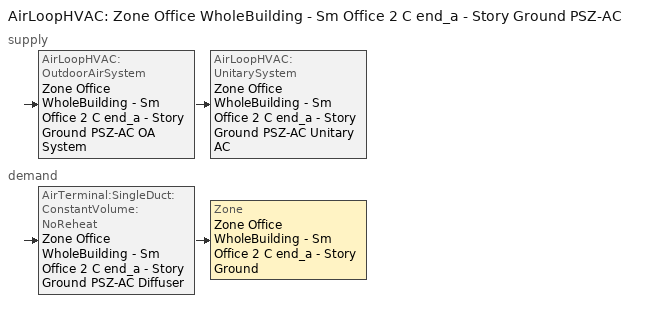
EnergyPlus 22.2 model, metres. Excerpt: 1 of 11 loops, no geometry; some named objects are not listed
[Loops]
AirLoopHVAC 'Zone Office WholeBuilding - Sm Office 2 C end_a - Story Ground PSZ-AC'
 supply: AirLoopHVAC:OutdoorAirSystem 'Zone Office WholeBuilding - Sm Office 2 C end_a - Story Ground PSZ-AC OA System' > AirLoopHVAC:UnitarySystem 'Zone Office WholeBuilding - Sm Office 2 C end_a - Story Ground PSZ-AC Unitary AC'
 demand: AirTerminal:SingleDuct:ConstantVolume:NoReheat 'Zone Office WholeBuilding - Sm Office 2 C end_a - Story Ground PSZ-AC Diffuser' > Zone 'Zone Office WholeBuilding - Sm Office 2 C end_a - Story Ground'
[ZoneControl:Thermostat]
Zone Office WholeBuilding - Sm Office 2 C end_a - Story Ground Thermostat: Zone or ZoneList=Zone Office WholeBuilding - Sm Office 2 C end_a - Story Ground; Control Type Schedule=Zone Office WholeBuilding - Sm Office 2 C end_a - Story Ground Thermostat Schedule; Control 1=Office WholeBuilding - Sm Office 2 - 90.1-2010 Thermostat 7; Temperature Difference Between Cutout And Setpoint {deltaC}=0
[ThermostatSetpoint:DualSetpoint]
Office WholeBuilding - Sm Office 2 - 90.1-2010 Thermostat 7: Heating Setpoint Temperature Schedule=OfficeSmall HTGSETP_SCH_NO_OPTIMUM; Cooling Setpoint Temperature Schedule=OfficeSmall CLGSETP_SCH_NO_OPTIMUM
[AirTerminal:SingleDuct:ConstantVolume:NoReheat]
Zone Office WholeBuilding - Sm Office 2 C end_a - Story Ground PSZ-AC Diffuser: Availability Schedule=Always On Discrete; Maximum Air Flow Rate {m3/s}=AutoSize
[Zone equipment]
Zone Office WholeBuilding - Sm Office 2 C end_a - Story Ground: Zone Office WholeBuilding - Sm Office 2 C end_a - Story Ground PSZ-AC Diffuser
[Sizing:Zone]
Zone Office WholeBuilding - Sm Office 2 C end_a - Story Ground: Zone Cooling Design Supply Air Temperature Input Method=SupplyAirTemperature; Zone Cooling Design Supply Air Temperature {C}=12.7778; Zone Cooling Design Supply Air Temperature Difference {deltaC}=11.11; Zone Heating Design Supply Air Temperature Input Method=SupplyAirTemperature; Zone Heating Design Supply Air Temperature {C}=50; Zone Heating Design Supply Air Temperature Difference {deltaC}=11.11; Zone Cooling Design Supply Air Humidity Ratio {kgWater/kgDryAir}=0.0085; Zone Heating Design Supply Air Humidity Ratio {kgWater/kgDryAir}=0.008; Design Specification Outdoor Air Object=Zone Office WholeBuilding - Sm Office 2 C end_a - Story Ground DSOA Space List; Cooling Design Air Flow Method=DesignDay; Cooling Design Air Flow Rate {m3/s}=0; Cooling Minimum Air Flow per Zone Floor Area {m3/s-m2}=0.000762; Cooling Minimum Air Flow {m3/s}=0; Cooling Minimum Air Flow Fraction=0; Heating Design Air Flow Method=DesignDay; Heating Design Air Flow Rate {m3/s}=0; Heating Maximum Air Flow per Zone Floor Area {m3/s-m2}=0.002032; Heating Maximum Air Flow {m3/s}=0.141576; Heating Maximum Air Flow Fraction=0.3; Account for Dedicated Outdoor Air System=No; Zone Load Sizing Method=Sensible Load Only No Latent Load; Zone Latent Cooling Design Supply Air Humidity Ratio Input Method=HumidityRatioDifference; Zone Cooling Design Supply Air Humidity Ratio Difference {kgWater/kgDryAir}=0.005; Zone Latent Heating Design Supply Air Humidity Ratio Input Method=HumidityRatioDifference; Zone Humidification Design Supply Air Humidity Ratio Difference {kgWater/kgDryAir}=0.005
[Controller:MechanicalVentilation]
Controller Mechanical Ventilation 8: Availability Schedule=Zone Office WholeBuilding - Sm Office 2 C end_a - Story Ground PSZ-AC Occ Sch; Demand Controlled Ventilation=No; System Outdoor Air Method=ZoneSum; Zone or ZoneList Name 1=Zone Office WholeBuilding - Sm Office 2 C end_a - Story Ground; Design Specification Outdoor Air Object Name 1=Office WholeBuilding - Sm Office 2 Ventilation
[DesignSpecification:OutdoorAir]
Office WholeBuilding - Sm Office 2 Ventilation: Outdoor Air Method=Sum; Outdoor Air Flow per Person {m3/s-person}=0; Outdoor Air Flow per Zone Floor Area {m3/s-m2}=0.0004318; Outdoor Air Flow per Zone {m3/s}=0; Outdoor Air Flow Air Changes per Hour {1/hr}=0
[DesignSpecification:OutdoorAir:SpaceList]
Zone Office WholeBuilding - Sm Office 2 C end_a - Story Ground DSOA Space List: Space Name 1=Office WholeBuilding - Sm Office 2 C end_a - Story Ground; Space Design Specification Outdoor Air Object Name 1=Office WholeBuilding - Sm Office 2 Ventilation
[AirLoopHVAC]
Zone Office WholeBuilding - Sm Office 2 C end_a - Story Ground PSZ-AC: Design Supply Air Flow Rate {m3/s}=AutoSize; Design Return Air Flow Fraction of Supply Air Flow=1
[Sizing:System]
Zone Office WholeBuilding - Sm Office 2 C end_a - Story Ground PSZ-AC: Type of Load to Size On=Sensible; Design Outdoor Air Flow Rate {m3/s}=Autosize; Central Heating Maximum System Air Flow Ratio=1; Preheat Design Temperature {C}=7.22222; Preheat Design Humidity Ratio {kgWater/kgDryAir}=0.008; Precool Design Temperature {C}=12.7778; Precool Design Humidity Ratio {kgWater/kgDryAir}=0.008; Central Cooling Design Supply Air Temperature {C}=12.7778; Central Heating Design Supply Air Temperature {C}=50; Type of Zone Sum to Use=Coincident; 100% Outdoor Air in Cooling=No; 100% Outdoor Air in Heating=No; Central Cooling Design Supply Air Humidity Ratio {kgWater/kgDryAir}=0.0085; Central Heating Design Supply Air Humidity Ratio {kgWater/kgDryAir}=0.008; Cooling Supply Air Flow Rate Method=DesignDay; Cooling Supply Air Flow Rate {m3/s}=0; Cooling Supply Air Flow Rate Per Floor Area {m3/s-m2}=0.00996765; Cooling Fraction of Autosized Cooling Supply Air Flow Rate=1; Cooling Supply Air Flow Rate Per Unit Cooling Capacity {m3/s-W}=3.94755e-05; Heating Supply Air Flow Rate Method=DesignDay; Heating Supply Air Flow Rate {m3/s}=0; Heating Supply Air Flow Rate Per Floor Area {m3/s-m2}=0.00996765; Heating Fraction of Autosized Heating Supply Air Flow Rate=1; Heating Fraction of Autosized Cooling Supply Air Flow Rate=1; Heating Supply Air Flow Rate Per Unit Heating Capacity {m3/s-W}=3.15882e-05; System Outdoor Air Method=ZoneSum; Zone Maximum Outdoor Air Fraction=1; Cooling Design Capacity Method=CoolingDesignCapacity; Cooling Design Capacity {W}=Autosize; Cooling Design Capacity Per Floor Area {W/m2}=234.7; Fraction of Autosized Cooling Design Capacity=1; Heating Design Capacity Method=HeatingDesignCapacity; Heating Design Capacity {W}=Autosize; Heating Design Capacity Per Floor Area {W/m2}=157; Fraction of Autosized Heating Design Capacity=1; Central Cooling Capacity Control Method=OnOff; Occupant Diversity=Autosize
[Controller:OutdoorAir]
Zone Office WholeBuilding - Sm Office 2 C end_a - Story Ground PSZ-AC OA System Controller: Minimum Outdoor Air Flow Rate {m3/s}=Autosize; Maximum Outdoor Air Flow Rate {m3/s}=Autosize; Economizer Control Type=NoEconomizer; Economizer Control Action Type=ModulateFlow; Economizer Maximum Limit Dry-Bulb Temperature {C}=28; Economizer Maximum Limit Enthalpy {J/kg}=64000; Lockout Type=LockoutWithHeating; Minimum Limit Type=FixedMinimum; Minimum Outdoor Air Schedule=Zone Office WholeBuilding - Sm Office 2 C end_a - Story Ground PSZ-AC Occ Sch; Maximum Fraction of Outdoor Air Schedule=ZoneOfficeWholeBuildingSmOffice2CendaStoryGroundPSZACmaxOASch; Mechanical Ventilation Controller=Controller Mechanical Ventilation 8; High Humidity Control=No; Control High Indoor Humidity Based on Outdoor Humidity Ratio=Yes; Heat Recovery Bypass Control Type=BypassWhenWithinEconomizerLimits
[SetpointManager:MixedAir]
Zone Office WholeBuilding - Sm Office 2 C end_a - Story Ground PSZ-AC Mixed Air Node OS Default SPM: Control Variable=Temperature; Setpoint Node or NodeList=Zone Office WholeBuilding - Sm Office 2 C end_a - Story Ground PSZ-AC Mixed Air Node
[AirLoopHVAC:UnitarySystem]
Zone Office WholeBuilding - Sm Office 2 C end_a - Story Ground PSZ-AC Unitary AC: Control Type=Load; Controlling Zone or Thermostat Location=Zone Office WholeBuilding - Sm Office 2 C end_a - Story Ground; Dehumidification Control Type=None; Availability Schedule=Outage Availability Schedule; Supply Fan=Zone Office WholeBuilding - Sm Office 2 C end_a - Story Ground PSZ-AC Fan; Fan Placement=DrawThrough; Supply Air Fan Operating Mode Schedule=Zone Office WholeBuilding - Sm Office 2 C end_a - Story Ground PSZ-AC Occ Sch; Heating Coil=Zone Office WholeBuilding - Sm Office 2 C end_a - Story Ground PSZ-AC Gas Htg Coil 9kBtu/hr 0.8 Thermal Eff; DX Heating Coil Sizing Ratio=1; Cooling Coil=Zone Office WholeBuilding - Sm Office 2 C end_a - Story Ground PSZ-AC 1spd DX AC Clg Coil 4kBtu/hr 13.0SEER; Use DOAS DX Cooling Coil=No; Minimum Supply Air Temperature {C}=2; Latent Load Control=SensibleOnlyLoadControl; Supplemental Heating Coil=Zone Office WholeBuilding - Sm Office 2 C end_a - Story Ground PSZ-AC No Heat; Cooling Supply Air Flow Rate {m3/s}=Autosize; Heating Supply Air Flow Rate {m3/s}=Autosize; No Load Supply Air Flow Rate {m3/s}=Autosize; Maximum Supply Air Temperature {C}=80; Maximum Outdoor Dry-Bulb Temperature for Supplemental Heater Operation {C}=21; Maximum Cycling Rate {cycles/hr}=2.5; Heat Pump Time Constant {s}=60; Fraction of On-Cycle Power Use=0.01; Heat Pump Fan Delay Time {s}=60; Ancillary On-Cycle Electric Power {W}=0; Ancillary Off-Cycle Electric Power {W}=0
[Fan:OnOff]
Zone Office WholeBuilding - Sm Office 2 C end_a - Story Ground PSZ-AC Fan: Availability Schedule=Always On Discrete; Fan Total Efficiency=0.55575; Pressure Rise {Pa}=622.722; Maximum Flow Rate {m3/s}=Autosize; Motor Efficiency=0.855; Motor In Airstream Fraction=1; Fan Power Ratio Function of Speed Ratio Curve=Fan On Off Power Curve 7; Fan Efficiency Ratio Function of Speed Ratio Curve=Fan On Off Efficiency Curve 7
[Coil:Heating:Fuel]
Zone Office WholeBuilding - Sm Office 2 C end_a - Story Ground PSZ-AC Gas Htg Coil 9kBtu/hr 0.8 Thermal Eff: Availability Schedule=Always On Discrete; Fuel Type=NaturalGas; Burner Efficiency=0.8; Nominal Capacity {W}=AutoSize; Parasitic Electric Load {W}=0; Parasitic Fuel Load {W}=0
[Coil:Cooling:DX:SingleSpeed]
Zone Office WholeBuilding - Sm Office 2 C end_a - Story Ground PSZ-AC 1spd DX AC Clg Coil 4kBtu/hr 13.0SEER: Availability Schedule=Always On Discrete; Gross Rated Total Cooling Capacity {W}=Autosize; Gross Rated Sensible Heat Ratio=Autosize; Gross Rated Cooling COP {W/W}=3.91157; Rated Air Flow Rate {m3/s}=Autosize; Rated Evaporator Fan Power Per Volume Flow Rate 2017 {W/(m3/s)}=773.3; Rated Evaporator Fan Power Per Volume Flow Rate 2023 {W/(m3/s)}=934.4; Total Cooling Capacity Function of Temperature Curve=PSZ-Fine Storage DX Coil Cap-FT; Total Cooling Capacity Function of Flow Fraction Curve=DX Coil Cap-FF; Energy Input Ratio Function of Temperature Curve=PSZ-AC DX Coil EIR-FT; Energy Input Ratio Function of Flow Fraction Curve=Split DX Coil EIR-FF; Part Load Fraction Correlation Curve=HPACCOOLPLFFPLR; Minimum Outdoor Dry-Bulb Temperature for Compressor Operation {C}=-25; Nominal Time for Condensate Removal to Begin {s}=0; Ratio of Initial Moisture Evaporation Rate and Steady State Latent Capacity=0; Maximum Cycling Rate {cycles/hr}=0; Latent Capacity Time Constant {s}=0; Condenser Type=AirCooled; Evaporative Condenser Effectiveness=0.9; Evaporative Condenser Air Flow Rate {m3/s}=Autosize; Evaporative Condenser Pump Rated Power Consumption {W}=Autosize; Crankcase Heater Capacity {W}=0; Maximum Outdoor Dry-Bulb Temperature for Crankcase Heater Operation {C}=10; Basin Heater Capacity {W/K}=0; Basin Heater Setpoint Temperature {C}=2
[Coil:Heating:Electric]
Zone Office WholeBuilding - Sm Office 2 C end_a - Story Ground PSZ-AC No Heat: Availability Schedule=Always Off Discrete; Efficiency=1; Nominal Capacity {W}=0
[SetpointManager:SingleZone:Reheat]
Zone Office WholeBuilding - Sm Office 2 C end_a - Story Ground Setpoint Manager SZ Reheat: Control Variable=Temperature; Minimum Supply Air Temperature {C}=12.7778; Maximum Supply Air Temperature {C}=50; Control Zone=Zone Office WholeBuilding - Sm Office 2 C end_a - Story Ground; Setpoint Node or NodeList=Zone Office WholeBuilding - Sm Office 2 C end_a - Story Ground PSZ-AC Supply Outlet Node
[Schedule:Day:Interval]
OfficeSmall HTGSETP_SCH_NO_OPTIMUM Default; autogen OfficeSmall HTGSETP_SCH_NO_OPTIMUM 0_day_sch: Average, 06:00, 18.3368, 19:00, 18.3368, 24:00, 18.3368
Schedule Day 241: No, 01:00, 3.0562, 02:00, 6.11233, 03:00, 9.16845, 04:00, 12.2246, 05:00, 15.2807, 06:00, 18.3368, 07:00, 18.3368, 08:00, 18.3368, 09:00, 18.3368, 10:00, 18.3368, 11:00, 18.3368, 12:00, 18.3368, 13:00, 18.3368, 14:00, 18.3368, 15:00, 18.3368, 16:00, 18.3368, 17:00, 0, 18:00, 0, 19:00, 0, 20:00, 0, 21:00, 0, 22:00, 0, 23:00, 0, 24:00, 0
Schedule Day 242; Schedule Day 243; Schedule Day 244; Schedule Day 245; Schedule Day 246; Schedule Day 247; Schedule Day 210; Schedule Day 211; Schedule Day 212; Schedule Day 213; Schedule Day 214; Schedule Day 215; Schedule Day 122; Schedule Day 123; Schedule Day 124; Schedule Day 125; Schedule Day 126; Schedule Day 127; Schedule Day 2; Schedule Day 3; Schedule Day 4; Schedule Day 5; Schedule Day 6; Schedule Day 7: No, 01:00, 0, 02:00, 0, 03:00, 0, 04:00, 0, 05:00, 0, 06:00, 0, 07:00, 0, 08:00, 0, 09:00, 0, 10:00, 0, 11:00, 0, 12:00, 0, 13:00, 0, 14:00, 0, 15:00, 0, 16:00, 0, 17:00, 0, 18:00, 0, 19:00, 0, 20:00, 0, 21:00, 0, 22:00, 0, 23:00, 0, 24:00, 0
Schedule Day 248: No, 01:00, 0, 02:00, 0, 03:00, 0, 04:00, 0, 05:00, 0, 06:00, 0, 07:00, 0, 08:00, 0, 09:00, 0, 10:00, 0, 11:00, 0, 12:00, 0, 13:00, 0, 14:00, 0, 15:00, 0, 16:00, 0, 17:00, 18.3368, 18:00, 18.3368, 19:00, 18.3368, 20:00, 18.3368, 21:00, 18.3368, 22:00, 18.3368, 23:00, 18.3368, 24:00, 18.3368
OfficeSmall HTGSETP_SCH_NO_OPTIMUM Summer Design Day: No, 24:00, 15.56
OfficeSmall HTGSETP_SCH_NO_OPTIMUM Winter Design Day: No, 24:00, 21.11
OfficeSmall CLGSETP_SCH_NO_OPTIMUM Default: Average, 04:30, 69.3215, 24:00, 70.498
Schedule Day 209: No, 01:00, 15.4051, 02:00, 30.8098, 03:00, 46.2145, 04:00, 61.6192, 05:00, 69.3517, 06:00, 69.412, 07:00, 69.4723, 08:00, 69.5327, 09:00, 69.593, 10:00, 69.6533, 11:00, 69.7137, 12:00, 69.774, 13:00, 69.8343, 14:00, 69.8947, 15:00, 69.955, 16:00, 70.0153, 17:00, 0, 18:00, 0, 19:00, 0, 20:00, 0, 21:00, 0, 22:00, 0, 23:00, 0, 24:00, 0
Schedule Day 216: No, 01:00, 0, 02:00, 0, 03:00, 0, 04:00, 0, 05:00, 0, 06:00, 0, 07:00, 0, 08:00, 0, 09:00, 0, 10:00, 0, 11:00, 0, 12:00, 0, 13:00, 0, 14:00, 0, 15:00, 0, 16:00, 0, 17:00, 70.0756, 18:00, 70.136, 19:00, 70.1963, 20:00, 70.2566, 21:00, 70.317, 22:00, 70.3773, 23:00, 70.4376, 24:00, 70.498
OfficeSmall CLGSETP_SCH_NO_OPTIMUM Summer Design Day: No, 24:00, 23.89
OfficeSmall CLGSETP_SCH_NO_OPTIMUM Winter Design Day: No, 24:00, 29.44
Zone Office WholeBuilding - Sm Office 2 C end_a - Story Ground PSZ-AC Occ Sch Sunday; Zone Office WholeBuilding - Sm Office 2 C end_a - Story Ground PSZ-AC Occ Sch Default; Zone Office WholeBuilding - Sm Office 2 C end_a - Story Ground PSZ-AC Occ Sch Summer Design Day; Zone Office WholeBuilding - Sm Office 2 C end_a - Story Ground PSZ-AC Occ Sch Winter Design Day: No, 24:00, 1
Schedule Day 121: No, 01:00, 1, 02:00, 1, 03:00, 1, 04:00, 1, 05:00, 1, 06:00, 1, 07:00, 1, 08:00, 1, 09:00, 1, 10:00, 1, 11:00, 1, 12:00, 1, 13:00, 1, 14:00, 1, 15:00, 1, 16:00, 1, 17:00, 0, 18:00, 0, 19:00, 0, 20:00, 0, 21:00, 0, 22:00, 0, 23:00, 0, 24:00, 0
Schedule Day 128: No, 01:00, 0, 02:00, 0, 03:00, 0, 04:00, 0, 05:00, 0, 06:00, 0, 07:00, 0, 08:00, 0, 09:00, 0, 10:00, 0, 11:00, 0, 12:00, 0, 13:00, 0, 14:00, 0, 15:00, 0, 16:00, 0, 17:00, 1, 18:00, 1, 19:00, 1, 20:00, 1, 21:00, 1, 22:00, 1, 23:00, 1, 24:00, 1
Schedule Day 1: No, 01:00, 0.7, 02:00, 0.7, 03:00, 0.7, 04:00, 0.7, 05:00, 0.7, 06:00, 0.7, 07:00, 0.7, 08:00, 0.7, 09:00, 0.7, 10:00, 0.7, 11:00, 0.7, 12:00, 0.7, 13:00, 0.7, 14:00, 0.7, 15:00, 0.7, 16:00, 0.7, 17:00, 0, 18:00, 0, 19:00, 0, 20:00, 0, 21:00, 0, 22:00, 0, 23:00, 0, 24:00, 0
Schedule Day 8: No, 01:00, 0, 02:00, 0, 03:00, 0, 04:00, 0, 05:00, 0, 06:00, 0, 07:00, 0, 08:00, 0, 09:00, 0, 10:00, 0, 11:00, 0, 12:00, 0, 13:00, 0, 14:00, 0, 15:00, 0, 16:00, 0, 17:00, 0.7, 18:00, 0.7, 19:00, 0.7, 20:00, 0.7, 21:00, 0.7, 22:00, 0.7, 23:00, 0.7, 24:00, 0.7
ZoneOfficeWholeBuildingSmOffice2CendaStoryGroundPSZACmaxOASchDefault: No, 24:00, 0.7
[Schedule:Week:Daily]
OfficeSmall HTGSETP_SCH_NO_OPTIMUM Week Rule - Jan1-Mar4: OfficeSmall HTGSETP_SCH_NO_OPTIMUM Default, autogen OfficeSmall HTGSETP_SCH_NO_OPTIMUM 0_day_sch, OfficeSmall HTGSETP_SCH_NO_OPTIMUM Default, OfficeSmall HTGSETP_SCH_NO_OPTIMUM Default, OfficeSmall HTGSETP_SCH_NO_OPTIMUM Default, OfficeSmall HTGSETP_SCH_NO_OPTIMUM Default, OfficeSmall HTGSETP_SCH_NO_OPTIMUM Default, OfficeSmall HTGSETP_SCH_NO_OPTIMUM Default, OfficeSmall HTGSETP_SCH_NO_OPTIMUM Summer Design Day, OfficeSmall HTGSETP_SCH_NO_OPTIMUM Winter Design Day, OfficeSmall HTGSETP_SCH_NO_OPTIMUM Default, OfficeSmall HTGSETP_SCH_NO_OPTIMUM Default
OfficeSmall HTGSETP_SCH_NO_OPTIMUM Week Rule - Mar5-Oct28; OfficeSmall HTGSETP_SCH_NO_OPTIMUM Week Rule - Nov12-Dec31: autogen OfficeSmall HTGSETP_SCH_NO_OPTIMUM 0_day_sch, OfficeSmall HTGSETP_SCH_NO_OPTIMUM Default, OfficeSmall HTGSETP_SCH_NO_OPTIMUM Default, OfficeSmall HTGSETP_SCH_NO_OPTIMUM Default, OfficeSmall HTGSETP_SCH_NO_OPTIMUM Default, OfficeSmall HTGSETP_SCH_NO_OPTIMUM Default, OfficeSmall HTGSETP_SCH_NO_OPTIMUM Default, OfficeSmall HTGSETP_SCH_NO_OPTIMUM Default, OfficeSmall HTGSETP_SCH_NO_OPTIMUM Summer Design Day, OfficeSmall HTGSETP_SCH_NO_OPTIMUM Winter Design Day, OfficeSmall HTGSETP_SCH_NO_OPTIMUM Default, OfficeSmall HTGSETP_SCH_NO_OPTIMUM Default
OfficeSmall HTGSETP_SCH_NO_OPTIMUM Week Rule - Oct29-Nov4: autogen OfficeSmall HTGSETP_SCH_NO_OPTIMUM 0_day_sch, OfficeSmall HTGSETP_SCH_NO_OPTIMUM Default, Schedule Day 241, Schedule Day 242, Schedule Day 243, Schedule Day 244, Schedule Day 245, OfficeSmall HTGSETP_SCH_NO_OPTIMUM Default, OfficeSmall HTGSETP_SCH_NO_OPTIMUM Summer Design Day, OfficeSmall HTGSETP_SCH_NO_OPTIMUM Winter Design Day, OfficeSmall HTGSETP_SCH_NO_OPTIMUM Default, OfficeSmall HTGSETP_SCH_NO_OPTIMUM Default
OfficeSmall HTGSETP_SCH_NO_OPTIMUM Week Rule - Nov5-Nov11: Schedule Day 246, Schedule Day 247, Schedule Day 248, OfficeSmall HTGSETP_SCH_NO_OPTIMUM Default, OfficeSmall HTGSETP_SCH_NO_OPTIMUM Default, OfficeSmall HTGSETP_SCH_NO_OPTIMUM Default, OfficeSmall HTGSETP_SCH_NO_OPTIMUM Default, OfficeSmall HTGSETP_SCH_NO_OPTIMUM Default, OfficeSmall HTGSETP_SCH_NO_OPTIMUM Summer Design Day, OfficeSmall HTGSETP_SCH_NO_OPTIMUM Winter Design Day, OfficeSmall HTGSETP_SCH_NO_OPTIMUM Default, OfficeSmall HTGSETP_SCH_NO_OPTIMUM Default
OfficeSmall CLGSETP_SCH_NO_OPTIMUM Week Rule - Jan1-Oct28; OfficeSmall CLGSETP_SCH_NO_OPTIMUM Week Rule - Nov12-Dec31: OfficeSmall CLGSETP_SCH_NO_OPTIMUM Default, OfficeSmall CLGSETP_SCH_NO_OPTIMUM Default, OfficeSmall CLGSETP_SCH_NO_OPTIMUM Default, OfficeSmall CLGSETP_SCH_NO_OPTIMUM Default, OfficeSmall CLGSETP_SCH_NO_OPTIMUM Default, OfficeSmall CLGSETP_SCH_NO_OPTIMUM Default, OfficeSmall CLGSETP_SCH_NO_OPTIMUM Default, OfficeSmall CLGSETP_SCH_NO_OPTIMUM Default, OfficeSmall CLGSETP_SCH_NO_OPTIMUM Summer Design Day, OfficeSmall CLGSETP_SCH_NO_OPTIMUM Winter Design Day, OfficeSmall CLGSETP_SCH_NO_OPTIMUM Default, OfficeSmall CLGSETP_SCH_NO_OPTIMUM Default
OfficeSmall CLGSETP_SCH_NO_OPTIMUM Week Rule - Oct29-Nov4: OfficeSmall CLGSETP_SCH_NO_OPTIMUM Default, OfficeSmall CLGSETP_SCH_NO_OPTIMUM Default, Schedule Day 209, Schedule Day 210, Schedule Day 211, Schedule Day 212, Schedule Day 213, OfficeSmall CLGSETP_SCH_NO_OPTIMUM Default, OfficeSmall CLGSETP_SCH_NO_OPTIMUM Summer Design Day, OfficeSmall CLGSETP_SCH_NO_OPTIMUM Winter Design Day, OfficeSmall CLGSETP_SCH_NO_OPTIMUM Default, OfficeSmall CLGSETP_SCH_NO_OPTIMUM Default
OfficeSmall CLGSETP_SCH_NO_OPTIMUM Week Rule - Nov5-Nov11: Schedule Day 214, Schedule Day 215, Schedule Day 216, OfficeSmall CLGSETP_SCH_NO_OPTIMUM Default, OfficeSmall CLGSETP_SCH_NO_OPTIMUM Default, OfficeSmall CLGSETP_SCH_NO_OPTIMUM Default, OfficeSmall CLGSETP_SCH_NO_OPTIMUM Default, OfficeSmall CLGSETP_SCH_NO_OPTIMUM Default, OfficeSmall CLGSETP_SCH_NO_OPTIMUM Summer Design Day, OfficeSmall CLGSETP_SCH_NO_OPTIMUM Winter Design Day, OfficeSmall CLGSETP_SCH_NO_OPTIMUM Default, OfficeSmall CLGSETP_SCH_NO_OPTIMUM Default
Zone Office WholeBuilding - Sm Office 2 C end_a - Story Ground PSZ-AC Occ Sch Week Rule - Jan1-Oct28; Zone Office WholeBuilding - Sm Office 2 C end_a - Story Ground PSZ-AC Occ Sch Week Rule - Nov12-Dec31: Zone Office WholeBuilding - Sm Office 2 C end_a - Story Ground PSZ-AC Occ Sch Sunday, Zone Office WholeBuilding - Sm Office 2 C end_a - Story Ground PSZ-AC Occ Sch Sunday, Zone Office WholeBuilding - Sm Office 2 C end_a - Story Ground PSZ-AC Occ Sch Sunday, Zone Office WholeBuilding - Sm Office 2 C end_a - Story Ground PSZ-AC Occ Sch Sunday, Zone Office WholeBuilding - Sm Office 2 C end_a - Story Ground PSZ-AC Occ Sch Default, Zone Office WholeBuilding - Sm Office 2 C end_a - Story Ground PSZ-AC Occ Sch Sunday, Zone Office WholeBuilding - Sm Office 2 C end_a - Story Ground PSZ-AC Occ Sch Sunday, Zone Office WholeBuilding - Sm Office 2 C end_a - Story Ground PSZ-AC Occ Sch Default, Zone Office WholeBuilding - Sm Office 2 C end_a - Story Ground PSZ-AC Occ Sch Summer Design Day, Zone Office WholeBuilding - Sm Office 2 C end_a - Story Ground PSZ-AC Occ Sch Winter Design Day, Zone Office WholeBuilding - Sm Office 2 C end_a - Story Ground PSZ-AC Occ Sch Default, Zone Office WholeBuilding - Sm Office 2 C end_a - Story Ground PSZ-AC Occ Sch Default
Zone Office WholeBuilding - Sm Office 2 C end_a - Story Ground PSZ-AC Occ Sch Week Rule - Oct29-Nov4: Zone Office WholeBuilding - Sm Office 2 C end_a - Story Ground PSZ-AC Occ Sch Sunday, Zone Office WholeBuilding - Sm Office 2 C end_a - Story Ground PSZ-AC Occ Sch Sunday, Schedule Day 121, Schedule Day 122, Schedule Day 123, Schedule Day 124, Schedule Day 125, Zone Office WholeBuilding - Sm Office 2 C end_a - Story Ground PSZ-AC Occ Sch Default, Zone Office WholeBuilding - Sm Office 2 C end_a - Story Ground PSZ-AC Occ Sch Summer Design Day, Zone Office WholeBuilding - Sm Office 2 C end_a - Story Ground PSZ-AC Occ Sch Winter Design Day, Zone Office WholeBuilding - Sm Office 2 C end_a - Story Ground PSZ-AC Occ Sch Default, Zone Office WholeBuilding - Sm Office 2 C end_a - Story Ground PSZ-AC Occ Sch Default
Zone Office WholeBuilding - Sm Office 2 C end_a - Story Ground PSZ-AC Occ Sch Week Rule - Nov5-Nov11: Schedule Day 126, Schedule Day 127, Schedule Day 128, Zone Office WholeBuilding - Sm Office 2 C end_a - Story Ground PSZ-AC Occ Sch Sunday, Zone Office WholeBuilding - Sm Office 2 C end_a - Story Ground PSZ-AC Occ Sch Default, Zone Office WholeBuilding - Sm Office 2 C end_a - Story Ground PSZ-AC Occ Sch Sunday, Zone Office WholeBuilding - Sm Office 2 C end_a - Story Ground PSZ-AC Occ Sch Sunday, Zone Office WholeBuilding - Sm Office 2 C end_a - Story Ground PSZ-AC Occ Sch Default, Zone Office WholeBuilding - Sm Office 2 C end_a - Story Ground PSZ-AC Occ Sch Summer Design Day, Zone Office WholeBuilding - Sm Office 2 C end_a - Story Ground PSZ-AC Occ Sch Winter Design Day, Zone Office WholeBuilding - Sm Office 2 C end_a - Story Ground PSZ-AC Occ Sch Default, Zone Office WholeBuilding - Sm Office 2 C end_a - Story Ground PSZ-AC Occ Sch Default
ZoneOfficeWholeBuildingSmOffice2CendaStoryGroundPSZACmaxOASch Week Rule - Jan1-Oct28; ZoneOfficeWholeBuildingSmOffice2CendaStoryGroundPSZACmaxOASch Week Rule - Nov12-Dec31: ZoneOfficeWholeBuildingSmOffice2CendaStoryGroundPSZACmaxOASchDefault, ZoneOfficeWholeBuildingSmOffice2CendaStoryGroundPSZACmaxOASchDefault, ZoneOfficeWholeBuildingSmOffice2CendaStoryGroundPSZACmaxOASchDefault, ZoneOfficeWholeBuildingSmOffice2CendaStoryGroundPSZACmaxOASchDefault, ZoneOfficeWholeBuildingSmOffice2CendaStoryGroundPSZACmaxOASchDefault, ZoneOfficeWholeBuildingSmOffice2CendaStoryGroundPSZACmaxOASchDefault, ZoneOfficeWholeBuildingSmOffice2CendaStoryGroundPSZACmaxOASchDefault, ZoneOfficeWholeBuildingSmOffice2CendaStoryGroundPSZACmaxOASchDefault, ZoneOfficeWholeBuildingSmOffice2CendaStoryGroundPSZACmaxOASchDefault, ZoneOfficeWholeBuildingSmOffice2CendaStoryGroundPSZACmaxOASchDefault, ZoneOfficeWholeBuildingSmOffice2CendaStoryGroundPSZACmaxOASchDefault, ZoneOfficeWholeBuildingSmOffice2CendaStoryGroundPSZACmaxOASchDefault
ZoneOfficeWholeBuildingSmOffice2CendaStoryGroundPSZACmaxOASch Week Rule - Oct29-Nov4: ZoneOfficeWholeBuildingSmOffice2CendaStoryGroundPSZACmaxOASchDefault, ZoneOfficeWholeBuildingSmOffice2CendaStoryGroundPSZACmaxOASchDefault, Schedule Day 1, Schedule Day 2, Schedule Day 3, Schedule Day 4, Schedule Day 5, ZoneOfficeWholeBuildingSmOffice2CendaStoryGroundPSZACmaxOASchDefault, ZoneOfficeWholeBuildingSmOffice2CendaStoryGroundPSZACmaxOASchDefault, ZoneOfficeWholeBuildingSmOffice2CendaStoryGroundPSZACmaxOASchDefault, ZoneOfficeWholeBuildingSmOffice2CendaStoryGroundPSZACmaxOASchDefault, ZoneOfficeWholeBuildingSmOffice2CendaStoryGroundPSZACmaxOASchDefault
ZoneOfficeWholeBuildingSmOffice2CendaStoryGroundPSZACmaxOASch Week Rule - Nov5-Nov11: Schedule Day 6, Schedule Day 7, Schedule Day 8, ZoneOfficeWholeBuildingSmOffice2CendaStoryGroundPSZACmaxOASchDefault, ZoneOfficeWholeBuildingSmOffice2CendaStoryGroundPSZACmaxOASchDefault, ZoneOfficeWholeBuildingSmOffice2CendaStoryGroundPSZACmaxOASchDefault, ZoneOfficeWholeBuildingSmOffice2CendaStoryGroundPSZACmaxOASchDefault, ZoneOfficeWholeBuildingSmOffice2CendaStoryGroundPSZACmaxOASchDefault, ZoneOfficeWholeBuildingSmOffice2CendaStoryGroundPSZACmaxOASchDefault, ZoneOfficeWholeBuildingSmOffice2CendaStoryGroundPSZACmaxOASchDefault, ZoneOfficeWholeBuildingSmOffice2CendaStoryGroundPSZACmaxOASchDefault, ZoneOfficeWholeBuildingSmOffice2CendaStoryGroundPSZACmaxOASchDefault
[Schedule:Year]
OfficeSmall HTGSETP_SCH_NO_OPTIMUM: OfficeSmall HTGSETP_SCH_NO_OPTIMUM Week Rule - Jan1-Mar4, 1, 1, 3, 4, OfficeSmall HTGSETP_SCH_NO_OPTIMUM Week Rule - Mar5-Oct28, 3, 5, 10, 28, OfficeSmall HTGSETP_SCH_NO_OPTIMUM Week Rule - Oct29-Nov4, 10, 29, 11, 4, OfficeSmall HTGSETP_SCH_NO_OPTIMUM Week Rule - Nov5-Nov11, 11, 5, 11, 11, OfficeSmall HTGSETP_SCH_NO_OPTIMUM Week Rule - Nov12-Dec31, 11, 12, 12, 31
OfficeSmall CLGSETP_SCH_NO_OPTIMUM: OfficeSmall CLGSETP_SCH_NO_OPTIMUM Week Rule - Jan1-Oct28, 1, 1, 10, 28, OfficeSmall CLGSETP_SCH_NO_OPTIMUM Week Rule - Oct29-Nov4, 10, 29, 11, 4, OfficeSmall CLGSETP_SCH_NO_OPTIMUM Week Rule - Nov5-Nov11, 11, 5, 11, 11, OfficeSmall CLGSETP_SCH_NO_OPTIMUM Week Rule - Nov12-Dec31, 11, 12, 12, 31
Zone Office WholeBuilding - Sm Office 2 C end_a - Story Ground PSZ-AC Occ Sch: Zone Office WholeBuilding - Sm Office 2 C end_a - Story Ground PSZ-AC Occ Sch Week Rule - Jan1-Oct28, 1, 1, 10, 28, Zone Office WholeBuilding - Sm Office 2 C end_a - Story Ground PSZ-AC Occ Sch Week Rule - Oct29-Nov4, 10, 29, 11, 4, Zone Office WholeBuilding - Sm Office 2 C end_a - Story Ground PSZ-AC Occ Sch Week Rule - Nov5-Nov11, 11, 5, 11, 11, Zone Office WholeBuilding - Sm Office 2 C end_a - Story Ground PSZ-AC Occ Sch Week Rule - Nov12-Dec31, 11, 12, 12, 31
ZoneOfficeWholeBuildingSmOffice2CendaStoryGroundPSZACmaxOASch: ZoneOfficeWholeBuildingSmOffice2CendaStoryGroundPSZACmaxOASch Week Rule - Jan1-Oct28, 1, 1, 10, 28, ZoneOfficeWholeBuildingSmOffice2CendaStoryGroundPSZACmaxOASch Week Rule - Oct29-Nov4, 10, 29, 11, 4, ZoneOfficeWholeBuildingSmOffice2CendaStoryGroundPSZACmaxOASch Week Rule - Nov5-Nov11, 11, 5, 11, 11, ZoneOfficeWholeBuildingSmOffice2CendaStoryGroundPSZACmaxOASch Week Rule - Nov12-Dec31, 11, 12, 12, 31
[Schedule:Compact]
Zone Office WholeBuilding - Sm Office 2 C end_a - Story Ground Thermostat Schedule: Through: 12/31, For: AllDays, Until: 24:00, 4
Outage Availability Schedule: Through: 01/01, For: AllDays, Until: 24:00, 1, Through: 01/02, For: AllDays, Until: 24:00, 1, Through: 01/03, For: AllDays, Until: 24:00, 1, Through: 01/04, For: AllDays, Until: 24:00, 1, Through: 01/05, For: AllDays, Until: 24:00, 1, Through: 01/06, For: AllDays, Until: 24:00, 1, Through: 01/07, For: AllDays, Until: 24:00, 1, Through: 01/08, For: AllDays, Until: 24:00, 1, Through: 01/09, For: AllDays, Until: 24:00, 1, Through: 01/10, For: AllDays, Until: 24:00, 1, Through: 01/11, For: AllDays, Until: 24:00, 1, Through: 01/12, For: AllDays, Until: 24:00, 1, Through: 01/13, For: AllDays, Until: 24:00, 1, Through: 01/14, For: AllDays, Until: 24:00, 1, Through: 01/15, For: AllDays, Until: 24:00, 1, Through: 01/16, For: AllDays, Until: 24:00, 1, Through: 01/17, For: AllDays, Until: 24:00, 1, Through: 01/18, For: AllDays, Until: 24:00, 1, Through: 01/19, For: AllDays, Until: 24:00, 1, Through: 01/20, For: AllDays, Until: 24:00, 1, Through: 01/21, For: AllDays, Until: 24:00, 1, Through: 01/22, For: AllDays, Until: 24:00, 1, Through: 01/23, For: AllDays, Until: 24:00, 1, Through: 01/24, For: AllDays, Until: 24:00, 1, Through: 01/25, For: AllDays, Until: 24:00, 1, Through: 01/26, For: AllDays, Until: 24:00, 1, Through: 01/27, For: AllDays, Until: 24:00, 1, Through: 01/28, For: AllDays, Until: 24:00, 1, Through: 01/29, For: AllDays, Until: 24:00, 1, Through: 01/30, For: AllDays, Until: 24:00, 1, Through: 01/31, For: AllDays, Until: 24:00, 1, Through: 02/01, For: AllDays, Until: 24:00, 1, Through: 02/02, For: AllDays, Until: 24:00, 1, Through: 02/03, For: AllDays, Until: 24:00, 1, Through: 02/04, For: AllDays, Until: 24:00, 1, Through: 02/05, For: AllDays, Until: 24:00, 1, Through: 02/06, For: AllDays, Until: 24:00, 1, Through: 02/07, For: AllDays, Until: 24:00, 1, Through: 02/08, For: AllDays, Until: 24:00, 1, Through: 02/09, For: AllDays, Until: 24:00, 1, Through: 02/10, For: AllDays, Until: 24:00, 1, Through: 02/11, For: AllDays, Until: 24:00, 1, Through: 02/12, For: AllDays, Until: 24:00, 1, Through: 02/13, For: AllDays, Until: 24:00, 1, Through: 02/14, For: AllDays, Until: 24:00, 1, Through: 02/15, For: AllDays, Until: 24:00, 1, Through: 02/16, For: AllDays, Until: 24:00, 1, Through: 02/17, For: AllDays, Until: 24:00, 1, Through: 02/18, For: AllDays, Until: 24:00, 1, Through: 02/19, For: AllDays, Until: 24:00, 1, Through: 02/20, For: AllDays, Until: 24:00, 1, Through: 02/21, For: AllDays, Until: 24:00, 1, Through: 02/22, For: AllDays, Until: 24:00, 1, Through: 02/23, For: AllDays, Until: 24:00, 1, Through: 02/24, For: AllDays, Until: 24:00, 1, Through: 02/25, For: AllDays, Until: 24:00, 1, Through: 02/26, For: AllDays, Until: 24:00, 1, Through: 02/27, For: AllDays, Until: 24:00, 1, Through: 02/28, For: AllDays, Until: 24:00, 1, Through: 03/01, For: AllDays, Until: 24:00, 1, Through: 03/02, For: AllDays, Until: 24:00, 1, Through: 03/03, For: AllDays, Until: 24:00, 1, Through: 03/04, For: AllDays, Until: 24:00, 1, Through: 03/05, For: AllDays, Until: 24:00, 1, Through: 03/06, For: AllDays, Until: 24:00, 1, Through: 03/07, For: AllDays, Until: 24:00, 1, Through: 03/08, For: AllDays, Until: 24:00, 1, Through: 03/09, For: AllDays, Until: 24:00, 1, Through: 03/10, For: AllDays, Until: 24:00, 1, Through: 03/11, For: AllDays, Until: 24:00, 1, Through: 03/12, For: AllDays, Until: 24:00, 1, Through: 03/13, For: AllDays, Until: 24:00, 1, Through: 03/14, For: AllDays, Until: 24:00, 1, Through: 03/15, For: AllDays, Until: 24:00, 1, Through: 03/16, For: AllDays, Until: 24:00, 1, Through: 03/17, For: AllDays, Until: 24:00, 1, Through: 03/18, For: AllDays, Until: 24:00, 1, Through: 03/19, For: AllDays, Until: 24:00, 1, Through: 03/20, For: AllDays, Until: 24:00, 1, Through: 03/21, For: AllDays, Until: 24:00, 1, Through: 03/22, For: AllDays, Until: 24:00, 1, Through: 03/23, For: AllDays, Until: 24:00, 1, Through: 03/24, For: AllDays, Until: 24:00, 1, Through: 03/25, For: AllDays, Until: 24:00, 1, Through: 03/26, For: AllDays, Until: 24:00, 1, Through: 03/27, For: AllDays, Until: 24:00, 1, Through: 03/28, For: AllDays, Until: 24:00, 1, Through: 03/29, For: AllDays, Until: 24:00, 1, Through: 03/30, For: AllDays, Until: 24:00, 1, Through: 03/31, For: AllDays, Until: 24:00, 1, Through: 04/01, For: AllDays, Until: 24:00, 1, Through: 04/02, For: AllDays, Until: 24:00, 1, Through: 04/03, For: AllDays, Until: 24:00, 1, Through: 04/04, For: AllDays, Until: 24:00, 1, Through: 04/05, For: AllDays, Until: 24:00, 1, Through: 04/06, For: AllDays, Until: 24:00, 1, Through: 04/07, For: AllDays, Until: 24:00, 1, Through: 04/08, For: AllDays, Until: 24:00, 1, Through: 04/09, For: AllDays, Until: 24:00, 1, Through: 04/10, For: AllDays, Until: 24:00, 1, Through: 04/11, For: AllDays, Until: 24:00, 1, Through: 04/12, For: AllDays, Until: 24:00, 1, Through: 04/13, For: AllDays, Until: 24:00, 1, Through: 04/14, For: AllDays, Until: 24:00, 1, Through: 04/15, For: AllDays, Until: 24:00, 1, Through: 04/16, For: AllDays, Until: 24:00, 1, Through: 04/17, For: AllDays, Until: 24:00, 1, Through: 04/18, For: AllDays, Until: 24:00, 1, Through: 04/19, For: AllDays, Until: 24:00, 1, Through: 04/20, For: AllDays, Until: 24:00, 1, Through: 04/21, For: AllDays, Until: 24:00, 1, Through: 04/22, For: AllDays, Until: 24:00, 1, Through: 04/23, For: AllDays, Until: 24:00, 1, Through: 04/24, For: AllDays, Until: 24:00, 1, Through: 04/25, For: AllDays, Until: 24:00, 1, Through: 04/26, For: AllDays, Until: 24:00, 1, Through: 04/27, For: AllDays, Until: 24:00, 1, Through: 04/28, For: AllDays, Until: 24:00, 1, Through: 04/29, For: AllDays, Until: 24:00, 1, Through: 04/30, For: AllDays, Until: 24:00, 1, Through: 05/01, For: AllDays, Until: 24:00, 1, Through: 05/02, For: AllDays, Until: 24:00, 1, Through: 05/03, For: AllDays, Until: 24:00, 1, Through: 05/04, For: AllDays, Until: 24:00, 1, Through: 05/05, For: AllDays, Until: 24:00, 1, Through: 05/06, For: AllDays, Until: 24:00, 1, Through: 05/07, For: AllDays, Until: 24:00, 1, Through: 05/08, For: AllDays, Until: 24:00, 1, Through: 05/09, For: AllDays, Until: 24:00, 1, Through: 05/10, For: AllDays, Until: 24:00, 1, Through: 05/11, For: AllDays, Until: 24:00, 1, Through: 05/12, For: AllDays, Until: 24:00, 1, Through: 05/13, For: AllDays, Until: 24:00, 1, Through: 05/14, For: AllDays, Until: 24:00, 1, Through: 05/15, For: AllDays, Until: 24:00, 1, Through: 05/16, For: AllDays, Until: 24:00, 1, Through: 05/17, For: AllDays, Until: 24:00, 1, Through: 05/18, For: AllDays, Until: 24:00, 1, Through: 05/19, For: AllDays, Until: 24:00, 1, Through: 05/20, For: AllDays, Until: 24:00, 1, Through: 05/21, For: AllDays, Until: 24:00, 1, Through: 05/22, For: AllDays, Until: 24:00, 1, Through: 05/23, For: AllDays, Until: 24:00, 1, Through: 05/24, For: AllDays, Until: 24:00, 1, Through: 05/25, For: AllDays, Until: 24:00, 1, Through: 05/26, For: AllDays, Until: 24:00, 1, Through: 05/27, For: AllDays, Until: 24:00, 1, Through: 05/28, For: AllDays, Until: 24:00, 1, Through: 05/29, For: AllDays, Until: 24:00, 1, Through: 05/30, For: AllDays, Until: 24:00, 1, Through: 05/31, For: AllDays, Until: 24:00, 1, Through: 06/01, For: AllDays, Until: 24:00, 1, Through: 06/02, For: AllDays, Until: 24:00, 1, Through: 06/03, For: AllDays, Until: 24:00, 1, Through: 06/04, For: AllDays, Until: 24:00, 1, Through: 06/05, For: AllDays, Until: 24:00, 1, Through: 06/06, For: AllDays, Until: 24:00, 1, Through: 06/07, For: AllDays, Until: 24:00, 1, Through: 06/08, For: AllDays, Until: 24:00, 1, Through: 06/09, For: AllDays, Until: 24:00, 1, Through: 06/10, For: AllDays, Until: 24:00, 1, Through: 06/11, For: AllDays, Until: 24:00, 1, Through: 06/12, For: AllDays, Until: 24:00, 1, Through: 06/13, For: AllDays, Until: 24:00, 1, Through: 06/14, For: AllDays, Until: 24:00, 1, Through: 06/15, For: AllDays, Until: 24:00, 1, Through: 06/16, For: AllDays, Until: 24:00, 1, Through: 06/17, For: AllDays, Until: 24:00, 1, Through: 06/18, For: AllDays, Until: 24:00, 1, Through: 06/19, For: AllDays, Until: 24:00, 1, Through: 06/20, For: AllDays, Until: 24:00, 1, Through: 06/21, For: AllDays, Until: 24:00, 1, Through: 06/22, For: AllDays, Until: 24:00, 1, Through: 06/23, For: AllDays, Until: 24:00, 1, Through: 06/24, For: AllDays, Until: 24:00, 1, Through: 06/25, For: AllDays, Until: 24:00, 1, Through: 06/26, For: AllDays, Until: 24:00, 1, Through: 06/27, For: AllDays, Until: 24:00, 1, Through: 06/28, For: AllDays, Until: 24:00, 1, Through: 06/29, For: AllDays, Until: 24:00, 1, Through: 06/30, For: AllDays, Until: 24:00, 1, Through: 07/01, For: AllDays, Until: 24:00, 1, Through: 07/02, For: AllDays, Until: 24:00, 1, Through: 07/03, For: AllDays, Until: 24:00, 1, Through: 07/04, For: AllDays, Until: 24:00, 1, Through: 07/05, For: AllDays, Until: 24:00, 1, Through: 07/06, For: AllDays, Until: 24:00, 1, Through: 07/07, For: AllDays, Until: 24:00, 1, Through: 07/08, For: AllDays, Until: 24:00, 1, Through: 07/09, For: AllDays, Until: 24:00, 1, Through: 07/10, For: AllDays, Until: 24:00, 1, Through: 07/11, For: AllDays, Until: 24:00, 1, Through: 07/12, For: AllDays, Until: 24:00, 1, Through: 07/13, For: AllDays, Until: 24:00, 1, Through: 07/14, For: AllDays, Until: 24:00, 1, Through: 07/15, For: AllDays, Until: 24:00, 1, Through: 07/16, For: AllDays, Until: 24:00, 1, Through: 07/17, For: AllDays, Until: 24:00, 1, Through: 07/18, For: AllDays, Until: 24:00, 1, Through: 07/19, For: AllDays, Until: 24:00, 1, Through: 07/20, For: AllDays, Until: 24:00, 1, Through: 07/21, For: AllDays, Until: 24:00, 1, Through: 07/22, For: AllDays, Until: 24:00, 1, Through: 07/23, For: AllDays, Until: 24:00, 1, Through: 07/24, For: AllDays, Until: 24:00, 1, Through: 07/25, For: AllDays, Until: 24:00, 1, Through: 07/26, For: AllDays, Until: 24:00, 1, Through: 07/27, For: AllDays, Until: 24:00, 1, Through: 07/28, For: AllDays, Until: 24:00, 1, Through: 07/29, For: AllDays, Until: 24:00, 1, Through: 07/30, For: AllDays, Until: 24:00, 1, Through: 07/31, For: AllDays, Until: 24:00, 1, Through: 08/01, For: AllDays, Until: 24:00, 1, Through: 08/02, For: AllDays, Until: 24:00, 1, Through: 08/03, For: AllDays, Until: 24:00, 1, Through: 08/04, For: AllDays, Until: 24:00, 1, Through: 08/05, For: AllDays, Until: 24:00, 1, Through: 08/06, For: AllDays, Until: 24:00, 1, Through: 08/07, For: AllDays, Until: 24:00, 1, Through: 08/08, For: AllDays, Until: 24:00, 1, Through: 08/09, For: AllDays, Until: 24:00, 1, Through: 08/10, For: AllDays, Until: 24:00, 1, Through: 08/11, For: AllDays, Until: 24:00, 1, Through: 08/12, For: AllDays, Until: 24:00, 1, Through: 08/13, For: AllDays, Until: 24:00, 1, Through: 08/14, For: AllDays, Until: 24:00, 1, Through: 08/15, For: AllDays, Until: 24:00, 1, Through: 08/16, For: AllDays, Until: 24:00, 1, Through: 08/17, For: AllDays, Until: 24:00, 1, Through: 08/18, For: AllDays, Until: 24:00, 1, Through: 08/19, For: AllDays, Until: 24:00, 1, Through: 08/20, For: AllDays, Until: 24:00, 1, Through: 08/21, For: AllDays, Until: 24:00, 1, Through: 08/22, For: AllDays, Until: 24:00, 1, Through: 08/23, For: AllDays, Until: 24:00, 1, Through: 08/24, For: AllDays, Until: 24:00, 1, Through: 08/25, For: AllDays, Until: 24:00, 1, Through: 08/26, For: AllDays, Until: 24:00, 1, Through: 08/27, For: AllDays, Until: 24:00, 1, Through: 08/28, For: AllDays, Until: 24:00, 1, Through: 08/29, For: AllDays, Until: 24:00, 1, Through: 08/30, For: AllDays, Until: 24:00, 1, Through: 08/31, For: AllDays, Until: 24:00, 1, Through: 09/01, For: AllDays, Until: 24:00, 1, Through: 09/02, For: AllDays, Until: 24:00, 1, Through: 09/03, For: AllDays, Until: 24:00, 1, Through: 09/04, For: AllDays, Until: 24:00, 1, Through: 09/05, For: AllDays, Until: 24:00, 1, Through: 09/06, For: AllDays, Until: 24:00, 1, Through: 09/07, For: AllDays, Until: 24:00, 1, Through: 09/08, For: AllDays, Until: 24:00, 1, Through: 09/09, For: AllDays, Until: 24:00, 1, Through: 09/10, For: AllDays, Until: 24:00, 1, Through: 09/11, For: AllDays, Until: 24:00, 1, Through: 09/12, For: AllDays, Until: 24:00, 1, Through: 09/13, For: AllDays, Until: 24:00, 1, Through: 09/14, For: AllDays, Until: 24:00, 1, Through: 09/15, For: AllDays, Until: 24:00, 1, Through: 09/16, For: AllDays, Until: 24:00, 1, Through: 09/17, For: AllDays, Until: 24:00, 1, Through: 09/18, For: AllDays, Until: 24:00, 1, Through: 09/19, For: AllDays, Until: 24:00, 1, Through: 09/20, For: AllDays, Until: 24:00, 1, Through: 09/21, For: AllDays, Until: 24:00, 1, Through: 09/22, For: AllDays, Until: 24:00, 1, Through: 09/23, For: AllDays, Until: 24:00, 1, Through: 09/24, For: AllDays, Until: 24:00, 1, Through: 09/25, For: AllDays, Until: 24:00, 1, Through: 09/26, For: AllDays, Until: 24:00, 1, Through: 09/27, For: AllDays, Until: 24:00, 1, Through: 09/28, For: AllDays, Until: 24:00, 1, Through: 09/29, For: AllDays, Until: 24:00, 1, Through: 09/30, For: AllDays, Until: 24:00, 1, Through: 10/01, For: AllDays, Until: 24:00, 1, Through: 10/02, For: AllDays, Until: 24:00, 1, Through: 10/03, For: AllDays, Until: 24:00, 1, Through: 10/04, For: AllDays, Until: 24:00, 1, Through: 10/05, For: AllDays, Until: 24:00, 1, Through: 10/06, For: AllDays, Until: 24:00, 1, Through: 10/07, For: AllDays, Until: 24:00, 1, Through: 10/08, For: AllDays, Until: 24:00, 1, Through: 10/09, For: AllDays, Until: 24:00, 1, Through: 10/10, For: AllDays, Until: 24:00, 1, Through: 10/11, For: AllDays, Until: 24:00, 1, Through: 10/12, For: AllDays, Until: 24:00, 1, Through: 10/13, For: AllDays, Until: 24:00, 1, Through: 10/14, For: AllDays, Until: 24:00, 1, Through: 10/15, For: AllDays, Until: 24:00, 1, Through: 10/16, For: AllDays, Until: 24:00, 1, Through: 10/17, For: AllDays, Until: 24:00, 1, Through: 10/18, For: AllDays, Until: 24:00, 1, Through: 10/19, For: AllDays, Until: 24:00, 1, Through: 10/20, For: AllDays, Until: 24:00, 1, Through: 10/21, For: AllDays, Until: 24:00, 1, Through: 10/22, For: AllDays, Until: 24:00, 1, Through: 10/23, For: AllDays, Until: 24:00, 1, Through: 10/24, For: AllDays, Until: 24:00, 1, Through: 10/25, For: AllDays, Until: 24:00, 1, Through: 10/26, For: AllDays, Until: 24:00, 1, Through: 10/27, For: AllDays, Until: 24:00, 1, Through: 10/28, For: AllDays, Until: 24:00, 1, Through: 10/29, For: AllDays, Until: 24:00, 1, Through: 10/30, For: AllDays, Until: 24:00, 1, Through: 10/31, For: AllDays, Until: 17:00, 1, Until: 24:00, 0, Through: 11/01, For: AllDays, Until: 24:00, 0, Through: 11/02, For: AllDays, Until: 24:00, 0, Through: 11/03, For: AllDays, Until: 24:00, 0, Through: 11/04, For: AllDays, Until: 24:00, 0, Through: 11/05, For: AllDays, Until: 24:00, 0, Through: 11/06, For: AllDays, Until: 24:00, 0, Through: 11/07, For: AllDays, Until: 16:00, 0, Until: 24:00, 1, Through: 11/08, For: AllDays, Until: 24:00, 1, Through: 11/09, For: AllDays, Until: 24:00, 1, Through: 11/10, For: AllDays, Until: 24:00, 1, Through: 11/11, For: AllDays, Until: 24:00, 1, Through: 11/12, For: AllDays, Until: 24:00, 1, Through: 11/13, For: AllDays, Until: 24:00, 1, Through: 11/14, For: AllDays, Until: 24:00, 1, Through: 11/15, For: AllDays, Until: 24:00, 1, Through: 11/16, For: AllDays, Until: 24:00, 1, Through: 11/17, For: AllDays, Until: 24:00, 1, Through: 11/18, For: AllDays, Until: 24:00, 1, Through: 11/19, For: AllDays, Until: 24:00, 1, Through: 11/20, For: AllDays, Until: 24:00, 1, Through: 11/21, For: AllDays, Until: 24:00, 1, Through: 11/22, For: AllDays, Until: 24:00, 1, Through: 11/23, For: AllDays, Until: 24:00, 1, Through: 11/24, For: AllDays, Until: 24:00, 1, Through: 11/25, For: AllDays, Until: 24:00, 1, Through: 11/26, For: AllDays, Until: 24:00, 1, Through: 11/27, For: AllDays, Until: 24:00, 1, Through: 11/28, For: AllDays, Until: 24:00, 1, Through: 11/29, For: AllDays, Until: 24:00, 1, Through: 11/30, For: AllDays, Until: 24:00, 1, Through: 12/01, For: AllDays, Until: 24:00, 1, Through: 12/02, For: AllDays, Until: 24:00, 1, Through: 12/03, For: AllDays, Until: 24:00, 1, Through: 12/04, For: AllDays, Until: 24:00, 1, Through: 12/05, For: AllDays, Until: 24:00, 1, Through: 12/06, For: AllDays, Until: 24:00, 1, Through: 12/07, For: AllDays, Until: 24:00, 1, Through: 12/08, For: AllDays, Until: 24:00, 1, Through: 12/09, For: AllDays, Until: 24:00, 1, Through: 12/10, For: AllDays, Until: 24:00, 1, Through: 12/11, For: AllDays, Until: 24:00, 1, Through: 12/12, For: AllDays, Until: 24:00, 1, Through: 12/13, For: AllDays, Until: 24:00, 1, Through: 12/14, For: AllDays, Until: 24:00, 1, Through: 12/15, For: AllDays, Until: 24:00, 1, Through: 12/16, For: AllDays, Until: 24:00, 1, Through: 12/17, For: AllDays, Until: 24:00, 1, Through: 12/18, For: AllDays, Until: 24:00, 1, Through: 12/19, For: AllDays, Until: 24:00, 1, Through: 12/20, For: AllDays, Until: 24:00, 1, Through: 12/21, For: AllDays, Until: 24:00, 1, Through: 12/22, For: AllDays, Until: 24:00, 1, Through: 12/23, For: AllDays, Until: 24:00, 1, Through: 12/24, For: AllDays, Until: 24:00, 1, Through: 12/25, For: AllDays, Until: 24:00, 1, Through: 12/26, For: AllDays, Until: 24:00, 1, Through: 12/27, For: AllDays, Until: 24:00, 1, Through: 12/28, For: AllDays, Until: 24:00, 1, Through: 12/29, For: AllDays, Until: 24:00, 1, Through: 12/30, For: AllDays, Until: 24:00, 1, Through: 12/31, For: AllDays, Until: 24:00, 1
[Schedule:Constant]
Name | Hourly Value
Always Off Discrete | 0
Always On Discrete | 1
[Curve:Exponent]
Fan On Off Power Curve 7: Coefficient1 Constant=1; Coefficient2 Constant=0; Coefficient3 Constant=0; Minimum Value of x {BasedOnField A2}=0; Maximum Value of x {BasedOnField A2}=1
[Curve:Cubic]
Fan On Off Efficiency Curve 7: Coefficient1 Constant=1; Coefficient2 x=0; Coefficient3 x**2=0; Coefficient4 x**3=0; Minimum Value of x {BasedOnField A2}=0; Maximum Value of x {BasedOnField A2}=1
[Curve:Biquadratic] Minimum Value of x {BasedOnField A2}=12.77778; Maximum Value of x {BasedOnField A2}=23.88889; Minimum Value of y {BasedOnField A3}=23.88889; Maximum Value of y {BasedOnField A3}=46.11111
Name | Coefficient1 Constant | Coefficient2 x | Coefficient3 x**2 | Coefficient4 y | Coefficient5 y**2 | Coefficient6 x*y
PSZ-Fine Storage DX Coil Cap-FT | 0.942588 | 0.00954335 | 0.00068377 | -0.0110427 | 5.249e-06 | -9.72e-06
PSZ-AC DX Coil EIR-FT | 0.342414 | 0.034885 | -0.0006237 | 0.00497722 | 0.000437951 | -0.000728028
[Curve:Quadratic]
Name | Coefficient1 Constant | Coefficient2 x | Coefficient3 x**2 | Minimum Value of x {BasedOnField A2} | Maximum Value of x {BasedOnField A2}
DX Coil Cap-FF | 0.8 | 0.2 | 0 | 0.5 | 1.5
Split DX Coil EIR-FF | 1.1552 | -0.1808 | 0.0256 | 0.5 | 1.5
HPACCOOLPLFFPLR | 0.85 | 0.15 | 0 | 0 | 1
